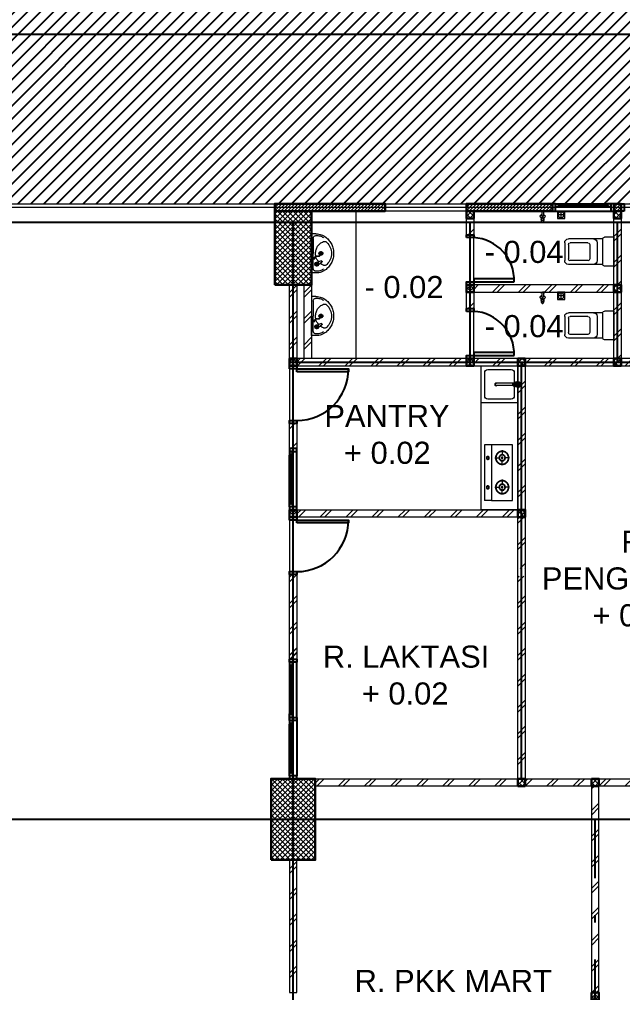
# Model space of a CAD drawing. Header units: inches. Extents: x -1 to 125, y -2 to 87.
# Drawn here: x 67.39 to 75.57, y 19.37 to 32.57 of the extents above; entities that cross this region are included whole.
import ezdxf

# ---------------------------------------------------------------- set-up
doc = ezdxf.new("R2010")
doc.units = ezdxf.units.IN
doc.header["$MEASUREMENT"] = 0
doc.linetypes.add('DASHDOT', pattern=[1, 0.5, -0.25, 0, -0.25])
doc.layers.get('defpoints').update_dxf_attribs({"color": 1})
for name, color, linetype, lineweight in [('ars', 11, 'Continuous', 0), ('ars @ 1', 11, 'Continuous', 0), ('KOL', 1, 'Continuous', 30), ('KOLOM', 4, 'Continuous', 9), ('lan', 7, 'Continuous', 15), ('NOT', 7, 'Continuous', 20), ('SANITAIR', 15, 'Continuous', 9), ('tem', 5, 'Continuous', 20)]:
    doc.layers.add(name, color=color, linetype=linetype, lineweight=lineweight)
doc.layers.add('as', color=1, linetype='Continuous', plot=False)
doc.layers.add('Kusen', color=30, linetype='Continuous')
doc.layers.add('POLYLINE TPAK', color=4, linetype='Continuous', lineweight=20, plot=False)
doc.styles.get("Standard").update_dxf_attribs({"font": 'arial.ttf'})
pattern_1 = [(45, (0, -5), (-0.03535534, 0.03535534), []), (135, (0, -5), (-0.03535534, -0.03535534), [])]
pattern_2 = [(45, (1545.31912, -391.8502), (-0.176776695, 0.176776695), []), (45, (1545.38162, -391.8502), (-0.176776695, 0.176776695), [])]

# ---------------------------------------------------------------- blocks, each defined once
blk = doc.blocks.new('K 10.10')
at = {"layer": 'ars'}
h = blk.add_hatch(dxfattribs=at)
h.set_pattern_fill('_USER', color=256, scale=0.05, angle=45, double=1, pattern_type=0)
h.set_pattern_definition([(45, (0, 0), (-0.035355339, 0.035355339), []), (135, (0, 0), (-0.035355339, -0.035355339), [])])
h.paths.add_polyline_path([(1560.538, 1380.407), (1560.638, 1380.407), (1560.638, 1380.507), (1560.538, 1380.507)])
at = {"layer": 'KOL'}
blk.add_lwpolyline([(1560.538, 1380.407), (1560.638, 1380.407), (1560.638, 1380.507), (1560.538, 1380.507)], close=True, dxfattribs=at)
blk = doc.blocks.new('P.60')
at = {"layer": 'Kusen'}
for points in [[(1472.835, 997.535), (1472.875, 997.535), (1472.875, 997.435), (1472.835, 997.435)], [(1473.475, 997.535), (1473.515, 997.535), (1473.515, 997.435), (1473.475, 997.435)], [(1472.875, 996.885), (1472.915, 996.885), (1472.915, 997.435), (1472.875, 997.435)]]:
    blk.add_lwpolyline(points, close=True, dxfattribs=at)
blk.add_arc((1472.895, 997.466), 0.581, 268.0266, 356.9943, dxfattribs=at)
blk = doc.blocks.new('SWC1')
for p, q in [((-0.122, 0.665), (0.122, 0.665)), ((-0.172, 0.15), (-0.172, 0.615)), ((-0.122, 0.35), (-0.122, 0.59)), ((-0.097, 0.615), (0.098, 0.615)), ((0.122, 0.35), (0.122, 0.59)), ((0.173, 0.15), (0.173, 0.615)), ((-0.097, 0.325), (0.098, 0.325)), ((-0.17, 0.15), (0.17, 0.15)), ((-0.122, 0.225), (0.122, 0.225)), ((-0.195, 0), (-0.195, 0.125)), ((-0.195, 0), (0.195, 0)), ((0.195, 0), (0.195, 0.125))]:
    blk.add_line(p, q)
for centre, radius, start, end in [((-0.122, 0.615), 0.05, 90, 180), ((0.122, 0.615), 0.05, 0, 90), ((-0.097, 0.59), 0.025, 90, 180), ((0.098, 0.59), 0.025, 0, 90), ((-0.122, 0.275), 0.05, 180, 270), ((-0.097, 0.35), 0.025, 180, 270), ((0.098, 0.35), 0.025, 270, 0), ((0.122, 0.275), 0.05, 270, 0), ((-0.17, 0.125), 0.025, 90, 180), ((0.17, 0.125), 0.025, 0, 90)]:
    blk.add_arc(centre, radius, start, end)
blk = doc.blocks.new('KRAN ATAS')
for p, q in [((-0.0198, 0), (0, 0)), ((-0.0198, -0.0015), (-0.0198, 0)), ((0.0198, 0), (0, 0)), ((0.0198, -0.0015), (0.0198, 0)), ((-0.0193, -0.002), (0, -0.002)), ((-0.0087, -0.006), (-0.0087, -0.0441)), ((0.0193, -0.002), (0, -0.002)), ((0.0087, -0.006), (0.0087, -0.0441))]:
    blk.add_line(p, q)
for centre, radius, start, end in [((-0.0191, -0.047), 0.00682, 147.26029, 232.4214), ((-0.0188, -0.0464), 0.00682, 67.5786, 152.73971), ((-0.0514, -0.0871), 0.0447, 7.4918, 50.9581), ((-0.0193, -0.0015), 0.0005, 180, 270), ((0, -0.0187), 0.0268, 232.9628, 307.0372), ((0.0743, -0.0604), 0.0878, 182.05517, 189.0251), ((-0.0127, -0.006), 0.004, 0, 90), ((-0.0892, -0.0965), 0.08, 0.35552, 16.20232), ((0.0743, -0.0604), 0.0878, 163.74856, 168.44459), ((-0.0388, -0.0275), 0.03, 343.74856, 0), ((-0.0004, -0.0613), 0.0068, 86.57707, 273.42293), ((-0.0003, -0.0804), 0.00682, 187.5786, 272.73971), ((0.0004, -0.0613), 0.0068, 266.57707, 93.42293), ((0.0003, -0.0804), 0.00682, 267.26029, 352.4214), ((0.0514, -0.0871), 0.0447, 129.0419, 172.5082), ((0.0127, -0.006), 0.004, 90, 180), ((0.0388, -0.0275), 0.03, 180, 196.25144), ((0.0892, -0.0965), 0.08, 163.79768, 179.64448), ((-0.0743, -0.0604), 0.0878, 11.55541, 16.25144), ((-0.0743, -0.0604), 0.0878, 350.9749, 357.94483), ((0.0188, -0.0464), 0.00682, 27.26029, 112.4214), ((0.0193, -0.0015), 0.0005, 270, 0), ((0.0191, -0.047), 0.00682, 307.5786, 32.73971), ((-0.0004, -0.0965), 0.0088, 176.85526, 272.64436), ((0.0004, -0.0965), 0.0088, 267.35564, 3.14474)]:
    blk.add_arc(centre, radius, start, end)
blk = doc.blocks.new('AVOOR')
blk.add_lwpolyline([(-21.818, -71.591), (-21.918, -71.591), (-21.918, -71.491), (-21.818, -71.491)], close=True)
for points in [[(-21.908, -71.541), (-21.828, -71.541)], [(-21.868, -71.501), (-21.868, -71.581)]]:
    blk.add_lwpolyline(points)
blk.add_circle((-21.868, -71.541), 0.04)
blk = doc.blocks.new('k1')
at = {"layer": 'ars'}
h = blk.add_hatch(dxfattribs=at)
h.set_pattern_fill('_USER', color=256, scale=0.05, angle=45, double=1, pattern_type=0)
h.set_pattern_definition(pattern_1)
h.paths.add_polyline_path([(-0.3, -0.55), (0.3, -0.55), (0.3, 0.55), (-0.3, 0.55)])
at = {"layer": 'KOL'}
blk.add_lwpolyline([(-0.3, -0.55), (0.3, -0.55), (0.3, 0.55), (-0.3, 0.55)], close=True, dxfattribs=at)
blk = doc.blocks.new('k2')
at = {"layer": 'ars'}
h = blk.add_hatch(dxfattribs=at)
h.set_pattern_fill('_USER', color=256, scale=0.05, angle=45, double=1, pattern_type=0)
h.set_pattern_definition(pattern_1)
h.paths.add_polyline_path([(-0.25, -0.5), (0.25, -0.5), (0.25, 0.5), (-0.25, 0.5)])
at = {"layer": 'KOL'}
blk.add_lwpolyline([(-0.25, -0.5), (0.25, -0.5), (0.25, 0.5), (-0.25, 0.5)], close=True, dxfattribs=at)
blk = doc.blocks.new('WASHTAFEL')
for points in [[(0.103, 0.217), (0.119, 0.228), (0.134, 0.237), (0.15, 0.246), (0.167, 0.252), (0.184, 0.258), (0.202, 0.262), (0.22, 0.264), (0.24, 0.265)], [(0.24, 0.265), (0.299, 0.265)], [(0.299, 0.265), (0.299, 0)], [(0, 0), (0, 0.016), (0.001, 0.031), (0.004, 0.047), (0.006, 0.063), (0.01, 0.077), (0.015, 0.092), (0.025, 0.12), (0.041, 0.146), (0.05, 0.16), (0.059, 0.172), (0.069, 0.184), (0.08, 0.196), (0.091, 0.206), (0.103, 0.217)], [(0.03, 0), (0.031, 0.021), (0.034, 0.041), (0.039, 0.062), (0.046, 0.081), (0.054, 0.099), (0.065, 0.117), (0.077, 0.134), (0.091, 0.15)], [(0.091, 0.15), (0.097, 0.155), (0.102, 0.159), (0.108, 0.161), (0.114, 0.162), (0.12, 0.163), (0.127, 0.163), (0.133, 0.162), (0.139, 0.16)], [(0.138, 0.213), (0.15, 0.222), (0.162, 0.228), (0.174, 0.232), (0.188, 0.237), (0.201, 0.24), (0.214, 0.242), (0.228, 0.242), (0.242, 0.241)], [(0.139, 0.16), (0.15, 0.155), (0.162, 0.149), (0.172, 0.143), (0.182, 0.134)], [(0.16, 0.117), (0.212, 0.157)], [(0.208, 0.14), (0.206, 0.142), (0.203, 0.143), (0.202, 0.146), (0.203, 0.15), (0.206, 0.151), (0.207, 0.151), (0.208, 0.151), (0.209, 0.151)], [(0.208, 0.145), (0.208, 0.142), (0.209, 0.137), (0.212, 0.133), (0.214, 0.13), (0.218, 0.127), (0.222, 0.125), (0.225, 0.123), (0.23, 0.123), (0.235, 0.123), (0.238, 0.125), (0.242, 0.127), (0.246, 0.13), (0.248, 0.133), (0.251, 0.137), (0.252, 0.142), (0.253, 0.145), (0.252, 0.15), (0.251, 0.154), (0.248, 0.159), (0.246, 0.161), (0.242, 0.165), (0.238, 0.166), (0.235, 0.167), (0.23, 0.168), (0.225, 0.167), (0.222, 0.166), (0.218, 0.165), (0.214, 0.161), (0.212, 0.159), (0.209, 0.154), (0.208, 0.15), (0.208, 0.145)], [(0.218, 0.126), (0.215, 0.123), (0.212, 0.123), (0.209, 0.125), (0.208, 0.127), (0.208, 0.131), (0.209, 0.131), (0.209, 0.132), (0.211, 0.133)], [(0.212, 0.157), (0.209, 0.16), (0.211, 0.163), (0.212, 0.166), (0.215, 0.167), (0.218, 0.166), (0.219, 0.165), (0.219, 0.165)], [(0.215, 0.145), (0.217, 0.14), (0.22, 0.136), (0.225, 0.132), (0.23, 0.131), (0.236, 0.132), (0.241, 0.136), (0.243, 0.14), (0.245, 0.145), (0.243, 0.151), (0.241, 0.156), (0.236, 0.159), (0.23, 0.16), (0.225, 0.159), (0.22, 0.156), (0.217, 0.151), (0.215, 0.145)], [(0.224, 0.145), (0.225, 0.14), (0.23, 0.139), (0.235, 0.14), (0.237, 0.145), (0.235, 0.15), (0.23, 0.153), (0.225, 0.15), (0.224, 0.145)], [(0.225, 0.167), (0.226, 0.169), (0.228, 0.172), (0.231, 0.172), (0.234, 0.171), (0.236, 0.168), (0.236, 0.167), (0.236, 0.166)], [(0.242, 0.241), (0.249, 0.24), (0.255, 0.237), (0.262, 0.234), (0.269, 0.228), (0.272, 0.222), (0.275, 0.215), (0.277, 0.208), (0.277, 0.2)], [(0.242, 0.163), (0.245, 0.165), (0.247, 0.166), (0.251, 0.165), (0.252, 0.161), (0.252, 0.159), (0.251, 0.157), (0.251, 0.156), (0.249, 0.156)], [(0.253, 0.15), (0.255, 0.149), (0.257, 0.146), (0.258, 0.143), (0.255, 0.14), (0.253, 0.138), (0.253, 0.138), (0.252, 0.138)], [(0.277, 0.2), (0.277, 0)], [(0.103, -0.217), (0.091, -0.207), (0.08, -0.196), (0.069, -0.184), (0.059, -0.173), (0.05, -0.16), (0.041, -0.148), (0.025, -0.121), (0.015, -0.092), (0.01, -0.077), (0.006, -0.062), (0.004, -0.046), (0.001, -0.031), (0, -0.016), (0, 0)], [(0.139, -0.161), (0.133, -0.162), (0.127, -0.163), (0.12, -0.163), (0.114, -0.162), (0.108, -0.161), (0.102, -0.159), (0.097, -0.155), (0.091, -0.15), (0.077, -0.134), (0.065, -0.119), (0.054, -0.099), (0.046, -0.081), (0.039, -0.062), (0.034, -0.041), (0.031, -0.022), (0.03, 0)], [(0.246, 0), (0.246, -0.013), (0.243, -0.025), (0.242, -0.039), (0.238, -0.051), (0.234, -0.063), (0.23, -0.075), (0.224, -0.086), (0.218, -0.097), (0.209, -0.107), (0.202, -0.116), (0.194, -0.126), (0.184, -0.133), (0.173, -0.142), (0.162, -0.149), (0.151, -0.155), (0.139, -0.161)], [(0.185, 0.022), (0.19, 0.019), (0.194, 0.016), (0.196, 0.012), (0.197, 0.006), (0.199, 0.002), (0.199, -0.002), (0.197, -0.008), (0.195, -0.012), (0.192, -0.017), (0.189, -0.021), (0.184, -0.023), (0.179, -0.024), (0.174, -0.025), (0.169, -0.025), (0.165, -0.024), (0.16, -0.022), (0.156, -0.019), (0.153, -0.016), (0.15, -0.011), (0.148, -0.006), (0.146, -0.001), (0.146, 0.004), (0.148, 0.008), (0.15, 0.012), (0.156, 0.021), (0.165, 0.025), (0.173, 0.025), (0.182, 0.024)], [(0.162, 0.103), (0.157, 0.11), (0.156, 0.115), (0.16, 0.117)], [(0.179, 0.013), (0.184, 0.01), (0.188, 0.005), (0.188, -0.001), (0.185, -0.006), (0.182, -0.011), (0.178, -0.013), (0.172, -0.015), (0.166, -0.012), (0.162, -0.01), (0.16, -0.004), (0.159, 0.001), (0.16, 0.007), (0.162, 0.011), (0.167, 0.013), (0.172, 0.016), (0.177, 0.015)], [(0.168, 0.1), (0.166, 0.1), (0.162, 0.103)], [(0.168, 0.1), (0.223, 0.123)], [(0.174, 0.002), (0.174, -0.001), (0.172, -0.002), (0.171, 0), (0.171, 0.002)], [(0.172, 0.008), (0.174, 0.006), (0.177, 0.008), (0.174, 0.01), (0.172, 0.008)], [(0.172, 0.004), (0.173, 0.001), (0.176, 0.004), (0.173, 0.006), (0.172, 0.004)], [(0.179, 0.013), (0.179, 0.012), (0.178, 0.01), (0.177, 0.01), (0.174, 0.01), (0.174, 0.012), (0.174, 0.013), (0.177, 0.015), (0.178, 0.015)], [(0.178, 0.017), (0.18, 0.015), (0.183, 0.017), (0.18, 0.019), (0.178, 0.017)], [(0.18, 0.021), (0.183, 0.019), (0.184, 0.021), (0.183, 0.023), (0.18, 0.021)], [(0.183, 0.025), (0.185, 0.023), (0.188, 0.025), (0.185, 0.028), (0.183, 0.025)], [(0.185, 0.03), (0.188, 0.028), (0.19, 0.03), (0.188, 0.031), (0.185, 0.03)], [(0.189, 0.033), (0.191, 0.03), (0.194, 0.033), (0.191, 0.034), (0.189, 0.033)], [(0.194, 0.036), (0.195, 0.034), (0.197, 0.036), (0.195, 0.038), (0.194, 0.036)], [(0.197, 0.038), (0.2, 0.035), (0.202, 0.038), (0.2, 0.04), (0.197, 0.038)], [(0.202, 0.038), (0.205, 0.035), (0.206, 0.038), (0.205, 0.04), (0.202, 0.038)], [(0.203, 0.115), (0.215, 0.098), (0.226, 0.081), (0.235, 0.063), (0.241, 0.042)], [(0.207, 0.036), (0.209, 0.034), (0.212, 0.036), (0.209, 0.039), (0.207, 0.036)], [(0.212, 0.036), (0.214, 0.034), (0.217, 0.036), (0.214, 0.039), (0.212, 0.036)], [(0.217, 0.036), (0.219, 0.034), (0.222, 0.036), (0.219, 0.039), (0.217, 0.036)], [(0.222, 0.038), (0.224, 0.035), (0.226, 0.038), (0.224, 0.04), (0.222, 0.038)], [(0.236, 0.123), (0.235, 0.12), (0.232, 0.119), (0.23, 0.117), (0.228, 0.119), (0.225, 0.121), (0.225, 0.122), (0.225, 0.123)], [(0.226, 0.038), (0.229, 0.035), (0.231, 0.038), (0.229, 0.04), (0.226, 0.038)], [(0.231, 0.039), (0.234, 0.036), (0.236, 0.039), (0.234, 0.041), (0.231, 0.039)], [(0.237, 0.039), (0.238, 0.038), (0.241, 0.039), (0.238, 0.041), (0.237, 0.039)], [(0.249, 0.132), (0.249, 0.13), (0.249, 0.127), (0.248, 0.125), (0.245, 0.123), (0.242, 0.125), (0.241, 0.125), (0.241, 0.125)], [(0.241, 0.041), (0.243, 0.039), (0.246, 0.041), (0.243, 0.044), (0.241, 0.041)], [(0.242, 0.039), (0.245, 0.019), (0.246, 0)], [(0.246, 0.044), (0.248, 0.041), (0.249, 0.044), (0.248, 0.046), (0.246, 0.044)], [(0.249, 0.047), (0.251, 0.045), (0.253, 0.047), (0.251, 0.05), (0.249, 0.047)], [(0.253, 0.064), (0.253, 0.061), (0.255, 0.058), (0.258, 0.056), (0.262, 0.056), (0.265, 0.056), (0.268, 0.058), (0.27, 0.061), (0.271, 0.064), (0.27, 0.068), (0.268, 0.071), (0.265, 0.073), (0.262, 0.074), (0.258, 0.073), (0.255, 0.071), (0.253, 0.068), (0.253, 0.064)], [(0.264, 0.056), (0.262, 0.052), (0.259, 0.051), (0.255, 0.052), (0.253, 0.053), (0.253, 0.057), (0.253, 0.058), (0.253, 0.059)], [(0.253, 0.051), (0.254, 0.048), (0.257, 0.051), (0.254, 0.053), (0.253, 0.051)], [(0.255, 0.064), (0.258, 0.061), (0.262, 0.059), (0.265, 0.061), (0.268, 0.064), (0.265, 0.069), (0.262, 0.07), (0.258, 0.069), (0.255, 0.064)], [(0.277, -0.201), (0.277, 0)], [(0.299, -0.264), (0.299, 0)], [(0.24, -0.264), (0.22, -0.264), (0.202, -0.262), (0.184, -0.258), (0.167, -0.252), (0.15, -0.246), (0.134, -0.237), (0.119, -0.228), (0.103, -0.217)], [(0.242, -0.242), (0.228, -0.242), (0.214, -0.242), (0.201, -0.24), (0.188, -0.237), (0.174, -0.234), (0.162, -0.228), (0.15, -0.22), (0.138, -0.214)], [(0.24, -0.264), (0.299, -0.264)], [(0.277, -0.201), (0.277, -0.208), (0.275, -0.215), (0.272, -0.222), (0.269, -0.228), (0.262, -0.234), (0.255, -0.237), (0.249, -0.24), (0.242, -0.242)]]:
    blk.add_lwpolyline(points)
blk = doc.blocks.new('T. J2')
at = {"layer": 'Kusen'}
for p, q in [((-0.419, 0), (0.331, 0)), ((-0.369, 0.1), (0.281, 0.1)), ((0.281, 0.06), (-0.369, 0.06))]:
    blk.add_line(p, q, dxfattribs=at)
for points in [[(-0.459, 0), (-0.419, 0), (-0.419, 0.1), (-0.459, 0.1)], [(0.331, 0), (0.371, 0), (0.371, 0.1), (0.331, 0.1)]]:
    blk.add_lwpolyline(points, close=True, dxfattribs=at)
for points in [[(-0.369, 0.077), (-0.369, 0.06), (-0.419, 0.06), (-0.419, 0.1), (-0.369, 0.1), (-0.369, 0.082), (-0.379, 0.082), (-0.379, 0.077), (-0.369, 0.077)], [(0.281, 0.077), (0.281, 0.06), (0.331, 0.06), (0.331, 0.1), (0.281, 0.1), (0.281, 0.082), (0.291, 0.082), (0.291, 0.077), (0.281, 0.077)]]:
    blk.add_lwpolyline(points, dxfattribs=at)
at = {"layer": 'Kusen', "color": 141}
blk.add_lwpolyline([(-0.379, 0.077), (0.291, 0.077), (0.291, 0.082), (-0.379, 0.082)], close=True, dxfattribs=at)
blk = doc.blocks.new('T. J1')
at = {"layer": 'Kusen'}
for p, q in [((-0.019, 0), (-0.769, 0)), ((-0.719, 0.1), (-0.069, 0.1)), ((-0.069, 0.06), (-0.719, 0.06)), ((0.021, 0), (0.771, 0)), ((0.721, 0.1), (0.071, 0.1)), ((0.071, 0.06), (0.721, 0.06))]:
    blk.add_line(p, q, dxfattribs=at)
for points in [[(-0.809, 0), (-0.769, 0), (-0.769, 0.1), (-0.809, 0.1)], [(-0.019, 0), (0.021, 0), (0.021, 0.1), (-0.019, 0.1)], [(0.811, 0), (0.771, 0), (0.771, 0.1), (0.811, 0.1)]]:
    blk.add_lwpolyline(points, close=True, dxfattribs=at)
for points in [[(-0.719, 0.077), (-0.719, 0.06), (-0.769, 0.06), (-0.769, 0.1), (-0.719, 0.1), (-0.719, 0.082), (-0.729, 0.082), (-0.729, 0.077), (-0.719, 0.077)], [(-0.069, 0.077), (-0.069, 0.06), (-0.019, 0.06), (-0.019, 0.1), (-0.069, 0.1), (-0.069, 0.082), (-0.059, 0.082), (-0.059, 0.077), (-0.069, 0.077)], [(0.071, 0.077), (0.071, 0.06), (0.021, 0.06), (0.021, 0.1), (0.071, 0.1), (0.071, 0.082), (0.061, 0.082), (0.061, 0.077), (0.071, 0.077)], [(0.721, 0.077), (0.721, 0.06), (0.771, 0.06), (0.771, 0.1), (0.721, 0.1), (0.721, 0.082), (0.731, 0.082), (0.731, 0.077), (0.721, 0.077)]]:
    blk.add_lwpolyline(points, dxfattribs=at)
at = {"layer": 'Kusen', "color": 141}
for points in [[(-0.729, 0.077), (-0.059, 0.077), (-0.059, 0.082), (-0.729, 0.082)], [(0.731, 0.077), (0.061, 0.077), (0.061, 0.082), (0.731, 0.082)]]:
    blk.add_lwpolyline(points, close=True, dxfattribs=at)
blk = doc.blocks.new('KRAN DPR ATAS')
for p, q in [((-0.029, 0), (0.029, 0)), ((-0.029, 0), (-0.029, -0.002)), ((0.029, 0), (0.029, -0.002)), ((-0.028, -0.004), (0.028, -0.004)), ((-0.014, -0.119), (-0.014, -0.346)), ((-0.013, -0.009), (-0.013, -0.025)), ((-0.013, -0.088), (-0.013, -0.11)), ((0.013, -0.009), (0.013, -0.025)), ((0.013, -0.088), (0.013, -0.11)), ((0.014, -0.119), (0.014, -0.346))]:
    blk.add_line(p, q)
for radius in [0.0338, 0.0279, 0.0166, 0.0138, 0.0123]:
    blk.add_circle((0, -0.056), radius)
for centre, radius, start, end in [((-0.034, -0.056), 0.00706, 84.002, 275.998), ((-0.031, -0.056), 0.00706, 103.1189, 256.8811), ((-0.024, -0.033), 0.00706, 39.002, 230.998), ((-0.024, -0.08), 0.00706, 129.002, 320.998), ((-0.028, -0.002), 0.00141, 180, 270), ((-0.022, -0.034), 0.00706, 58.1189, 211.8811), ((-0.022, -0.079), 0.00706, 148.1189, 301.8811), ((0, -0.106), 0.0191, 134.711, 45.289), ((-0.018, -0.009), 0.00564, 0, 90), ((0, -0.106), 0.0134, 198.6717, 270), ((-0.001, -0.021), 0.00884, 254.902, 254.902), ((0, -0.023), 0.00706, 354.002, 185.998), ((0, -0.025), 0.00706, 13.1189, 166.8811), ((0, -0.088), 0.00706, 193.1189, 346.8811), ((0, -0.09), 0.00706, 174.002, 5.998), ((0, -0.106), 0.0134, 270, 341.3283), ((0.018, -0.009), 0.00564, 90, 180), ((0.024, -0.033), 0.00706, 309.002, 140.998), ((0.024, -0.08), 0.00706, 219.002, 50.998), ((0.022, -0.034), 0.00706, 328.1189, 121.8811), ((0.022, -0.079), 0.00706, 238.1189, 31.8811), ((0.028, -0.002), 0.00141, 270, 0), ((0.034, -0.056), 0.00706, 264.002, 95.998), ((0.031, -0.056), 0.00706, 283.1189, 76.8811), ((0, -0.346), 0.0178, 141.8277, 38.1723), ((0, -0.348), 0.0178, 175.6641, 4.3359), ((0, -0.346), 0.014, 180, 0)]:
    blk.add_arc(centre, radius, start, end)
blk = doc.blocks.new('KOMPOR')
for points in [[(0, 0.377), (0, -0.377)], [(0.094, 0.377), (0, 0.377)], [(0.377, 0.377), (0.094, 0.377)], [(0.094, 0.377), (0.094, -0.377)], [(0.238, 0.291), (0.234, 0.291), (0.23, 0.291), (0.225, 0.289), (0.22, 0.289), (0.217, 0.288), (0.212, 0.287), (0.208, 0.286), (0.203, 0.283), (0.2, 0.282), (0.196, 0.28), (0.192, 0.277), (0.189, 0.276), (0.185, 0.272), (0.182, 0.27), (0.178, 0.268), (0.176, 0.264), (0.172, 0.262), (0.169, 0.258), (0.167, 0.254), (0.163, 0.251), (0.162, 0.247), (0.16, 0.243), (0.157, 0.24), (0.156, 0.236), (0.154, 0.231), (0.153, 0.228), (0.151, 0.223), (0.15, 0.219), (0.15, 0.214), (0.149, 0.209), (0.149, 0.206), (0.149, 0.201), (0.149, 0.196), (0.149, 0.191), (0.15, 0.186), (0.15, 0.183), (0.151, 0.178), (0.153, 0.174), (0.154, 0.169), (0.156, 0.166), (0.157, 0.161), (0.16, 0.157), (0.162, 0.154), (0.163, 0.15), (0.167, 0.146), (0.169, 0.143), (0.172, 0.14), (0.176, 0.137), (0.178, 0.134), (0.182, 0.131), (0.185, 0.128), (0.189, 0.126), (0.192, 0.123), (0.196, 0.121), (0.2, 0.12), (0.203, 0.117), (0.208, 0.116), (0.212, 0.115), (0.217, 0.114), (0.22, 0.113), (0.225, 0.111), (0.23, 0.111), (0.234, 0.11), (0.238, 0.11), (0.243, 0.11), (0.248, 0.111), (0.253, 0.111), (0.257, 0.113), (0.262, 0.114), (0.265, 0.115), (0.27, 0.116), (0.274, 0.117), (0.278, 0.12), (0.282, 0.121), (0.286, 0.123), (0.289, 0.126), (0.293, 0.128), (0.297, 0.131), (0.299, 0.134), (0.303, 0.137), (0.305, 0.14), (0.309, 0.143), (0.311, 0.146), (0.314, 0.15), (0.316, 0.154), (0.318, 0.157), (0.32, 0.161), (0.322, 0.166), (0.323, 0.169), (0.324, 0.174), (0.326, 0.178), (0.327, 0.183), (0.328, 0.186), (0.328, 0.191), (0.329, 0.196), (0.329, 0.201), (0.329, 0.206), (0.328, 0.209), (0.328, 0.214), (0.327, 0.219), (0.326, 0.223), (0.324, 0.228), (0.323, 0.231), (0.322, 0.236), (0.32, 0.24), (0.318, 0.243), (0.316, 0.247), (0.314, 0.251), (0.311, 0.254), (0.309, 0.258), (0.305, 0.262), (0.303, 0.264), (0.299, 0.268), (0.297, 0.27), (0.293, 0.272), (0.289, 0.276), (0.286, 0.277), (0.282, 0.28), (0.278, 0.282), (0.274, 0.283), (0.27, 0.286), (0.265, 0.287), (0.262, 0.288), (0.257, 0.289), (0.253, 0.289), (0.248, 0.291), (0.243, 0.291), (0.238, 0.291)], [(0.238, 0.286), (0.235, 0.286), (0.23, 0.286), (0.226, 0.285), (0.222, 0.283), (0.218, 0.283), (0.213, 0.282), (0.209, 0.281), (0.206, 0.278), (0.202, 0.277), (0.199, 0.275), (0.195, 0.274), (0.191, 0.271), (0.188, 0.269), (0.185, 0.266), (0.182, 0.264), (0.179, 0.26), (0.176, 0.258), (0.173, 0.254), (0.171, 0.252), (0.168, 0.248), (0.166, 0.245), (0.165, 0.241), (0.162, 0.237), (0.161, 0.234), (0.159, 0.23), (0.157, 0.226), (0.156, 0.222), (0.156, 0.218), (0.155, 0.213), (0.154, 0.209), (0.154, 0.205), (0.154, 0.201), (0.154, 0.196), (0.154, 0.192), (0.155, 0.188), (0.156, 0.184), (0.156, 0.179), (0.157, 0.176), (0.159, 0.172), (0.161, 0.167), (0.162, 0.163), (0.165, 0.16), (0.166, 0.156), (0.168, 0.153), (0.171, 0.15), (0.173, 0.146), (0.176, 0.144), (0.179, 0.14), (0.182, 0.138), (0.185, 0.136), (0.188, 0.132), (0.191, 0.131), (0.195, 0.128), (0.199, 0.126), (0.202, 0.123), (0.206, 0.122), (0.209, 0.121), (0.213, 0.12), (0.218, 0.119), (0.222, 0.117), (0.226, 0.116), (0.23, 0.116), (0.235, 0.116), (0.238, 0.116), (0.243, 0.116), (0.247, 0.116), (0.252, 0.116), (0.255, 0.117), (0.26, 0.119), (0.264, 0.12), (0.268, 0.121), (0.272, 0.122), (0.276, 0.123), (0.28, 0.126), (0.283, 0.128), (0.287, 0.131), (0.289, 0.132), (0.293, 0.136), (0.295, 0.138), (0.299, 0.14), (0.301, 0.144), (0.304, 0.146), (0.308, 0.15), (0.309, 0.153), (0.311, 0.156), (0.314, 0.16), (0.316, 0.163), (0.317, 0.167), (0.318, 0.172), (0.32, 0.176), (0.321, 0.179), (0.322, 0.184), (0.323, 0.188), (0.323, 0.192), (0.323, 0.196), (0.323, 0.201), (0.323, 0.205), (0.323, 0.209), (0.323, 0.213), (0.322, 0.218), (0.321, 0.222), (0.32, 0.226), (0.318, 0.23), (0.317, 0.234), (0.316, 0.237), (0.314, 0.241), (0.311, 0.245), (0.309, 0.248), (0.308, 0.252), (0.304, 0.254), (0.301, 0.258), (0.299, 0.26), (0.295, 0.264), (0.293, 0.266), (0.289, 0.269), (0.287, 0.271), (0.283, 0.274), (0.28, 0.275), (0.276, 0.277), (0.272, 0.278), (0.268, 0.281), (0.264, 0.282), (0.26, 0.283), (0.255, 0.283), (0.252, 0.285), (0.247, 0.286), (0.243, 0.286), (0.238, 0.286)], [(0.237, 0.306), (0.237, 0.231)], [(0.377, -0.377), (0.377, 0.377)], [(0.044, 0.223), (0.047, 0.223), (0.05, 0.222), (0.053, 0.219), (0.054, 0.215), (0.056, 0.212), (0.058, 0.209), (0.059, 0.205), (0.059, 0.2), (0.059, 0.195), (0.059, 0.19), (0.057, 0.186), (0.056, 0.183), (0.053, 0.179), (0.051, 0.178), (0.048, 0.176), (0.046, 0.174), (0.042, 0.174), (0.04, 0.176), (0.038, 0.178), (0.034, 0.179), (0.033, 0.183), (0.031, 0.186), (0.029, 0.19), (0.028, 0.195), (0.028, 0.2), (0.029, 0.205), (0.03, 0.209), (0.031, 0.212), (0.034, 0.215), (0.035, 0.219), (0.038, 0.222), (0.041, 0.223), (0.044, 0.223)], [(0.038, 0.222), (0.04, 0.222), (0.04, 0.22), (0.042, 0.218), (0.044, 0.215), (0.045, 0.212), (0.045, 0.208), (0.046, 0.203), (0.046, 0.2), (0.046, 0.196), (0.046, 0.191), (0.045, 0.188), (0.044, 0.184), (0.044, 0.182), (0.041, 0.178), (0.04, 0.177), (0.039, 0.176), (0.038, 0.176), (0.035, 0.177), (0.034, 0.178), (0.033, 0.182), (0.031, 0.184), (0.031, 0.188), (0.03, 0.191), (0.03, 0.196), (0.03, 0.2), (0.03, 0.203), (0.031, 0.208), (0.031, 0.212), (0.033, 0.215), (0.034, 0.218), (0.035, 0.22), (0.036, 0.222), (0.038, 0.222)], [(0.14, 0.201), (0.207, 0.201)], [(0.238, 0.243), (0.235, 0.243), (0.23, 0.243), (0.226, 0.242), (0.222, 0.241), (0.218, 0.238), (0.214, 0.236), (0.212, 0.234), (0.208, 0.231), (0.206, 0.228), (0.203, 0.225), (0.201, 0.222), (0.199, 0.218), (0.197, 0.213), (0.196, 0.209), (0.196, 0.205), (0.196, 0.201), (0.196, 0.196), (0.196, 0.192), (0.197, 0.188), (0.199, 0.184), (0.201, 0.18), (0.203, 0.177), (0.206, 0.173), (0.208, 0.171), (0.212, 0.167), (0.214, 0.165), (0.218, 0.162), (0.222, 0.161), (0.226, 0.16), (0.23, 0.159), (0.235, 0.157), (0.238, 0.157), (0.243, 0.157), (0.247, 0.159), (0.252, 0.16), (0.255, 0.161), (0.259, 0.162), (0.263, 0.165), (0.266, 0.167), (0.269, 0.171), (0.272, 0.173), (0.275, 0.177), (0.277, 0.18), (0.278, 0.184), (0.28, 0.188), (0.281, 0.192), (0.282, 0.196), (0.282, 0.201), (0.282, 0.205), (0.281, 0.209), (0.28, 0.213), (0.278, 0.218), (0.277, 0.222), (0.275, 0.225), (0.272, 0.228), (0.269, 0.231), (0.266, 0.234), (0.263, 0.236), (0.259, 0.238), (0.255, 0.241), (0.252, 0.242), (0.247, 0.243), (0.243, 0.243), (0.238, 0.243)], [(0.238, 0.238), (0.235, 0.238), (0.231, 0.237), (0.228, 0.237), (0.224, 0.236), (0.22, 0.234), (0.218, 0.232), (0.214, 0.23), (0.212, 0.228), (0.209, 0.225), (0.207, 0.222), (0.206, 0.219), (0.203, 0.215), (0.202, 0.212), (0.202, 0.208), (0.201, 0.205), (0.201, 0.201), (0.201, 0.197), (0.202, 0.192), (0.202, 0.189), (0.203, 0.186), (0.206, 0.183), (0.207, 0.179), (0.209, 0.177), (0.212, 0.174), (0.214, 0.172), (0.218, 0.169), (0.22, 0.167), (0.224, 0.166), (0.228, 0.165), (0.231, 0.163), (0.235, 0.163), (0.238, 0.162), (0.242, 0.163), (0.247, 0.163), (0.251, 0.165), (0.253, 0.166), (0.257, 0.167), (0.26, 0.169), (0.263, 0.172), (0.265, 0.174), (0.268, 0.177), (0.27, 0.179), (0.272, 0.183), (0.274, 0.186), (0.275, 0.189), (0.276, 0.192), (0.276, 0.197), (0.277, 0.201), (0.276, 0.205), (0.276, 0.208), (0.275, 0.212), (0.274, 0.215), (0.272, 0.219), (0.27, 0.222), (0.268, 0.225), (0.265, 0.228), (0.263, 0.23), (0.26, 0.232), (0.257, 0.234), (0.253, 0.236), (0.251, 0.237), (0.247, 0.237), (0.242, 0.238), (0.238, 0.238)], [(0.238, 0.211), (0.235, 0.209), (0.231, 0.208), (0.23, 0.205), (0.229, 0.201), (0.23, 0.196), (0.231, 0.194), (0.235, 0.191), (0.238, 0.19), (0.243, 0.191), (0.246, 0.194), (0.248, 0.196), (0.249, 0.201), (0.248, 0.205), (0.246, 0.208), (0.243, 0.209), (0.238, 0.211)], [(0.237, 0.099), (0.237, 0.172)], [(0.337, 0.2), (0.268, 0.2)], [(0.238, -0.108), (0.234, -0.108), (0.23, -0.108), (0.225, -0.109), (0.22, -0.109), (0.217, -0.11), (0.212, -0.111), (0.208, -0.113), (0.203, -0.115), (0.2, -0.116), (0.196, -0.119), (0.192, -0.121), (0.189, -0.123), (0.185, -0.126), (0.182, -0.128), (0.178, -0.131), (0.176, -0.134), (0.172, -0.137), (0.169, -0.14), (0.167, -0.144), (0.163, -0.148), (0.162, -0.151), (0.16, -0.155), (0.157, -0.159), (0.156, -0.162), (0.154, -0.167), (0.153, -0.171), (0.151, -0.176), (0.15, -0.179), (0.15, -0.184), (0.149, -0.189), (0.149, -0.192), (0.149, -0.197), (0.149, -0.202), (0.149, -0.207), (0.15, -0.212), (0.15, -0.215), (0.151, -0.22), (0.153, -0.224), (0.154, -0.229), (0.156, -0.232), (0.157, -0.237), (0.16, -0.241), (0.162, -0.245), (0.163, -0.248), (0.167, -0.252), (0.169, -0.255), (0.172, -0.258), (0.176, -0.262), (0.178, -0.264), (0.182, -0.268), (0.185, -0.27), (0.189, -0.272), (0.192, -0.275), (0.196, -0.277), (0.2, -0.278), (0.203, -0.281), (0.208, -0.282), (0.212, -0.283), (0.217, -0.285), (0.22, -0.286), (0.225, -0.287), (0.23, -0.287), (0.234, -0.288), (0.238, -0.288), (0.243, -0.288), (0.248, -0.287), (0.253, -0.287), (0.257, -0.286), (0.262, -0.285), (0.265, -0.283), (0.27, -0.282), (0.274, -0.281), (0.278, -0.278), (0.282, -0.277), (0.286, -0.275), (0.289, -0.272), (0.293, -0.27), (0.297, -0.268), (0.299, -0.264), (0.303, -0.262), (0.305, -0.258), (0.309, -0.255), (0.311, -0.252), (0.314, -0.248), (0.316, -0.245), (0.318, -0.241), (0.32, -0.237), (0.322, -0.232), (0.323, -0.229), (0.324, -0.224), (0.326, -0.22), (0.327, -0.215), (0.328, -0.212), (0.328, -0.207), (0.329, -0.202), (0.329, -0.197), (0.329, -0.192), (0.328, -0.189), (0.328, -0.184), (0.327, -0.179), (0.326, -0.176), (0.324, -0.171), (0.323, -0.167), (0.322, -0.162), (0.32, -0.159), (0.318, -0.155), (0.316, -0.151), (0.314, -0.148), (0.311, -0.144), (0.309, -0.14), (0.305, -0.137), (0.303, -0.134), (0.299, -0.131), (0.297, -0.128), (0.293, -0.126), (0.289, -0.123), (0.286, -0.121), (0.282, -0.119), (0.278, -0.116), (0.274, -0.115), (0.27, -0.113), (0.265, -0.111), (0.262, -0.11), (0.257, -0.109), (0.253, -0.109), (0.248, -0.108), (0.243, -0.108), (0.238, -0.108)], [(0.238, -0.113), (0.235, -0.113), (0.23, -0.113), (0.226, -0.114), (0.222, -0.115), (0.218, -0.115), (0.213, -0.116), (0.209, -0.117), (0.206, -0.12), (0.202, -0.121), (0.199, -0.123), (0.195, -0.125), (0.191, -0.127), (0.188, -0.13), (0.185, -0.132), (0.182, -0.134), (0.179, -0.138), (0.176, -0.14), (0.173, -0.144), (0.171, -0.146), (0.168, -0.15), (0.166, -0.154), (0.165, -0.157), (0.162, -0.161), (0.161, -0.165), (0.159, -0.168), (0.157, -0.172), (0.156, -0.177), (0.156, -0.18), (0.155, -0.185), (0.154, -0.189), (0.154, -0.194), (0.154, -0.197), (0.154, -0.202), (0.154, -0.206), (0.155, -0.211), (0.156, -0.214), (0.156, -0.219), (0.157, -0.223), (0.159, -0.226), (0.161, -0.231), (0.162, -0.235), (0.165, -0.238), (0.166, -0.242), (0.168, -0.246), (0.171, -0.248), (0.173, -0.252), (0.176, -0.255), (0.179, -0.258), (0.182, -0.26), (0.185, -0.263), (0.188, -0.266), (0.191, -0.269), (0.195, -0.27), (0.199, -0.272), (0.202, -0.275), (0.206, -0.276), (0.209, -0.277), (0.213, -0.278), (0.218, -0.28), (0.222, -0.281), (0.226, -0.282), (0.23, -0.282), (0.235, -0.282), (0.238, -0.283), (0.243, -0.282), (0.247, -0.282), (0.252, -0.282), (0.255, -0.281), (0.26, -0.28), (0.264, -0.278), (0.268, -0.277), (0.272, -0.276), (0.276, -0.275), (0.28, -0.272), (0.283, -0.27), (0.287, -0.269), (0.289, -0.266), (0.293, -0.263), (0.295, -0.26), (0.299, -0.258), (0.301, -0.255), (0.304, -0.252), (0.308, -0.248), (0.309, -0.246), (0.311, -0.242), (0.314, -0.238), (0.316, -0.235), (0.317, -0.231), (0.318, -0.226), (0.32, -0.223), (0.321, -0.219), (0.322, -0.214), (0.323, -0.211), (0.323, -0.206), (0.323, -0.202), (0.323, -0.197), (0.323, -0.194), (0.323, -0.189), (0.323, -0.185), (0.322, -0.18), (0.321, -0.177), (0.32, -0.172), (0.318, -0.168), (0.317, -0.165), (0.316, -0.161), (0.314, -0.157), (0.311, -0.154), (0.309, -0.15), (0.308, -0.146), (0.304, -0.144), (0.301, -0.14), (0.299, -0.138), (0.295, -0.134), (0.293, -0.132), (0.289, -0.13), (0.287, -0.127), (0.283, -0.125), (0.28, -0.123), (0.276, -0.121), (0.272, -0.12), (0.268, -0.117), (0.264, -0.116), (0.26, -0.115), (0.255, -0.115), (0.252, -0.114), (0.247, -0.113), (0.243, -0.113), (0.238, -0.113)], [(0.237, -0.093), (0.237, -0.167)], [(0.044, -0.177), (0.047, -0.177), (0.05, -0.178), (0.053, -0.18), (0.054, -0.183), (0.056, -0.186), (0.058, -0.19), (0.059, -0.195), (0.059, -0.199), (0.059, -0.203), (0.059, -0.208), (0.057, -0.212), (0.056, -0.217), (0.053, -0.219), (0.051, -0.222), (0.048, -0.224), (0.046, -0.224), (0.042, -0.224), (0.04, -0.224), (0.038, -0.222), (0.034, -0.219), (0.033, -0.217), (0.031, -0.212), (0.029, -0.208), (0.028, -0.203), (0.028, -0.199), (0.029, -0.195), (0.03, -0.19), (0.031, -0.186), (0.034, -0.183), (0.035, -0.18), (0.038, -0.178), (0.041, -0.177), (0.044, -0.177)], [(0.038, -0.177), (0.04, -0.178), (0.04, -0.179), (0.042, -0.18), (0.044, -0.183), (0.045, -0.186), (0.045, -0.19), (0.046, -0.195), (0.046, -0.199), (0.046, -0.203), (0.046, -0.208), (0.045, -0.211), (0.044, -0.215), (0.044, -0.218), (0.041, -0.22), (0.04, -0.223), (0.039, -0.223), (0.038, -0.223), (0.035, -0.223), (0.034, -0.22), (0.033, -0.218), (0.031, -0.215), (0.031, -0.211), (0.03, -0.208), (0.03, -0.203), (0.03, -0.199), (0.03, -0.195), (0.031, -0.19), (0.031, -0.186), (0.033, -0.183), (0.034, -0.18), (0.035, -0.179), (0.036, -0.178), (0.038, -0.177)], [(0.14, -0.197), (0.207, -0.197)], [(0.238, -0.155), (0.235, -0.155), (0.23, -0.155), (0.226, -0.156), (0.222, -0.157), (0.218, -0.16), (0.214, -0.162), (0.212, -0.165), (0.208, -0.167), (0.206, -0.171), (0.203, -0.173), (0.201, -0.177), (0.199, -0.18), (0.197, -0.185), (0.196, -0.189), (0.196, -0.194), (0.196, -0.197), (0.196, -0.202), (0.196, -0.207), (0.197, -0.211), (0.199, -0.214), (0.201, -0.218), (0.203, -0.222), (0.206, -0.225), (0.208, -0.229), (0.212, -0.231), (0.214, -0.234), (0.218, -0.236), (0.222, -0.237), (0.226, -0.238), (0.23, -0.24), (0.235, -0.241), (0.238, -0.241), (0.243, -0.241), (0.247, -0.24), (0.252, -0.238), (0.255, -0.237), (0.259, -0.236), (0.263, -0.234), (0.266, -0.231), (0.269, -0.229), (0.272, -0.225), (0.275, -0.222), (0.277, -0.218), (0.278, -0.214), (0.28, -0.211), (0.281, -0.207), (0.282, -0.202), (0.282, -0.197), (0.282, -0.194), (0.281, -0.189), (0.28, -0.185), (0.278, -0.18), (0.277, -0.177), (0.275, -0.173), (0.272, -0.171), (0.269, -0.167), (0.266, -0.165), (0.263, -0.162), (0.259, -0.16), (0.255, -0.157), (0.252, -0.156), (0.247, -0.155), (0.243, -0.155), (0.238, -0.155)], [(0.238, -0.16), (0.235, -0.16), (0.231, -0.161), (0.228, -0.161), (0.224, -0.162), (0.22, -0.165), (0.218, -0.166), (0.214, -0.168), (0.212, -0.171), (0.209, -0.173), (0.207, -0.177), (0.206, -0.179), (0.203, -0.183), (0.202, -0.186), (0.202, -0.19), (0.201, -0.194), (0.201, -0.197), (0.201, -0.202), (0.202, -0.206), (0.202, -0.209), (0.203, -0.213), (0.206, -0.215), (0.207, -0.219), (0.209, -0.222), (0.212, -0.224), (0.214, -0.226), (0.218, -0.229), (0.22, -0.231), (0.224, -0.232), (0.228, -0.234), (0.231, -0.235), (0.235, -0.235), (0.238, -0.236), (0.242, -0.235), (0.247, -0.235), (0.251, -0.234), (0.253, -0.232), (0.257, -0.231), (0.26, -0.229), (0.263, -0.226), (0.265, -0.224), (0.268, -0.222), (0.27, -0.219), (0.272, -0.215), (0.274, -0.213), (0.275, -0.209), (0.276, -0.206), (0.276, -0.202), (0.277, -0.197), (0.276, -0.194), (0.276, -0.19), (0.275, -0.186), (0.274, -0.183), (0.272, -0.179), (0.27, -0.177), (0.268, -0.173), (0.265, -0.171), (0.263, -0.168), (0.26, -0.166), (0.257, -0.165), (0.253, -0.162), (0.251, -0.161), (0.247, -0.161), (0.242, -0.16), (0.238, -0.16)], [(0.238, -0.188), (0.235, -0.189), (0.231, -0.19), (0.23, -0.194), (0.229, -0.197), (0.23, -0.202), (0.231, -0.205), (0.235, -0.207), (0.238, -0.208), (0.243, -0.207), (0.246, -0.205), (0.248, -0.202), (0.249, -0.197), (0.248, -0.194), (0.246, -0.19), (0.243, -0.189), (0.238, -0.188)], [(0.237, -0.299), (0.237, -0.226)], [(0.337, -0.199), (0.268, -0.199)], [(0.094, -0.377), (0, -0.377)], [(0.094, -0.377), (0.377, -0.377)]]:
    blk.add_lwpolyline(points)
blk = doc.blocks.new('A-DAS')
at = {"layer": 'ars'}
h = blk.add_hatch(dxfattribs=at)
h.set_pattern_fill('ANSI31', color=256, scale=0.01, style=0)
h.set_pattern_definition([(45, (2.45, 15.9), (-0.02245064, 0.02245064), [])])
h.paths.add_polyline_path([(17.75, 15.9), (19.25, 15.9), (19.25, 16), (17.75, 16)])
h = blk.add_hatch(dxfattribs=at)
h.set_pattern_fill('ANSI31', color=256, scale=0.01, style=0)
h.set_pattern_definition([(45, (5.05, 15.9), (-0.02245064, 0.02245064), [])])
h.paths.add_polyline_path([(20.35, 15.9), (21.52, 15.9), (21.52, 16), (20.35, 16)])
h = blk.add_hatch(dxfattribs=at)
h.set_pattern_fill('ANSI31', color=256, scale=0.01, style=0)
h.set_pattern_definition([(45, (7.77, 15.9), (-0.02245064, 0.02245064), [])])
h.paths.add_polyline_path([(22.35, 15.9), (22.45, 15.9), (22.45, 16), (22.35, 16)])
h = blk.add_hatch(dxfattribs=at)
h.set_pattern_fill('TEMBOK', color=256, scale=0.25)
h.set_pattern_definition([(45, (-54, 9.65), (-0.1767767, 0.1767767), []), (45, (-53.9375, 9.65), (-0.1767767, 0.1767767), [])])
h.paths.add_polyline_path([(20.35, 15.8), (20.45, 15.8), (20.45, 15.58), (20.35, 15.58)])
h = blk.add_hatch(dxfattribs=at)
h.set_pattern_fill('TEMBOK', color=256, scale=0.25)
h.set_pattern_definition([(45, (-52, 9.65), (-0.1767767, 0.1767767), []), (45, (-51.9375, 9.65), (-0.1767767, 0.1767767), [])])
h.paths.add_polyline_path([(22.35, 15.8), (22.45, 15.8), (22.45, 14.9), (22.35, 14.9)])
h = blk.add_hatch(dxfattribs=at)
h.set_pattern_fill('TEMBOK', color=256, scale=0.25)
h.set_pattern_definition([(45, (-56.4, 9.95), (-0.1767767, 0.1767767), []), (45, (-56.3375, 9.95), (-0.1767767, 0.1767767), [])])
h.paths.add_polyline_path([(17.95, 14.9), (18.05, 14.9), (18.05, 13.9), (17.95, 13.9)])
h = blk.add_hatch(dxfattribs=at)
h.set_pattern_fill('TEMBOK', color=256, scale=0.25)
h.set_pattern_definition([(45, (-56.2, 9.95), (-0.1767767, 0.1767767), []), (45, (-56.1375, 9.95), (-0.1767767, 0.1767767), [])])
h.paths.add_polyline_path([(18.15, 14.9), (18.25, 14.9), (18.25, 13.9), (18.15, 13.9)])
h = blk.add_hatch(dxfattribs=at)
h.set_pattern_fill('TEMBOK', color=256, scale=0.25)
h.set_pattern_definition([(45, (-54, 8.65), (-0.1767767, 0.1767767), []), (45, (-53.9375, 8.65), (-0.1767767, 0.1767767), [])])
h.paths.add_polyline_path([(20.35, 14.8), (20.45, 14.8), (20.45, 14.58), (20.35, 14.58)])
h = blk.add_hatch(dxfattribs=at)
h.set_pattern_fill('TEMBOK', color=256, scale=0.25)
h.set_pattern_definition([(45, (-0.76485, 2.025), (-0.1767767, 0.1767767), []), (45, (-0.70235, 2.025), (-0.1767767, 0.1767767), [])])
h.paths.add_polyline_path([(20.45, 14.8), (22.35, 14.8), (22.35, 14.9), (20.45, 14.9)])
h = blk.add_hatch(dxfattribs=at)
h.set_pattern_fill('TEMBOK', color=256, scale=0.25)
h.set_pattern_definition([(45, (-52, 8.65), (-0.1767767, 0.1767767), []), (45, (-51.9375, 8.65), (-0.1767767, 0.1767767), [])])
h.paths.add_polyline_path([(22.35, 14.8), (22.45, 14.8), (22.45, 13.9), (22.35, 13.9)])
h = blk.add_hatch(dxfattribs=at)
h.set_pattern_fill('TEMBOK', color=256, scale=0.25)
h.set_pattern_definition([(45, (-2.76485, 1.025), (-0.1767767, 0.1767767), []), (45, (-2.70235, 1.025), (-0.1767767, 0.1767767), [])])
h.paths.add_polyline_path([(18.05, 13.8), (20.35, 13.8), (20.35, 13.9), (18.05, 13.9)])
h = blk.add_hatch(dxfattribs=at)
h.set_pattern_fill('TEMBOK', color=256, scale=0.25)
h.set_pattern_definition([(45, (-1.46485, 1.025), (-0.1767767, 0.1767767), []), (45, (-1.40235, 1.025), (-0.1767767, 0.1767767), [])])
h.paths.add_polyline_path([(20.45, 13.8), (21.05, 13.8), (21.05, 13.9), (20.45, 13.9)])
h = blk.add_hatch(dxfattribs=at)
h.set_pattern_fill('TEMBOK', color=256, scale=0.25)
h.set_pattern_definition([(45, (-0.76485, 1.025), (-0.1767767, 0.1767767), []), (45, (-0.70235, 1.025), (-0.1767767, 0.1767767), [])])
h.paths.add_polyline_path([(21.15, 13.8), (22.35, 13.8), (22.35, 13.9), (21.15, 13.9)])
h = blk.add_hatch(dxfattribs=at)
h.set_pattern_fill('TEMBOK', color=256, scale=0.25)
h.set_pattern_definition([(45, (1.03515, 1.025), (-0.1767767, 0.1767767), []), (45, (1.09765, 1.025), (-0.1767767, 0.1767767), [])])
h.paths.add_polyline_path([(22.45, 13.8), (24.15, 13.8), (24.15, 13.9), (22.45, 13.9)])
h = blk.add_hatch(dxfattribs=at)
h.set_pattern_fill('TEMBOK', color=256, scale=0.25)
h.set_pattern_definition([(45, (-53.3, 8.65), (-0.1767767, 0.1767767), []), (45, (-53.2375, 8.65), (-0.1767767, 0.1767767), [])])
h.paths.add_polyline_path([(21.05, 13.8), (21.15, 13.8), (21.15, 11.05), (21.05, 11.05)])
h = blk.add_hatch(dxfattribs=at)
h.set_pattern_fill('TEMBOK', color=256, scale=0.25)
h.set_pattern_definition([(45, (-56.4, 6.75), (-0.1767767, 0.1767767), []), (45, (-56.3375, 6.75), (-0.1767767, 0.1767767), [])])
h.paths.add_polyline_path([(17.95, 12.68), (18.05, 12.68), (18.05, 13.02), (17.95, 13.02)])
h = blk.add_hatch(dxfattribs=at)
h.set_pattern_fill('TEMBOK', color=256, scale=0.25)
h.set_pattern_definition([(45, (-56.4, 6.0875), (-0.1767767, 0.1767767), []), (45, (-56.3375, 6.0875), (-0.1767767, 0.1767767), [])])
h.paths.add_polyline_path([(17.95, 10.97), (18.05, 10.97), (18.05, 9.82), (17.95, 9.82)])
h = blk.add_hatch(dxfattribs=at)
h.set_pattern_fill('TEMBOK', color=256, scale=0.25)
h.set_pattern_definition([(45, (-53.3, 6.0875), (-0.1767767, 0.1767767), []), (45, (-53.2375, 6.0875), (-0.1767767, 0.1767767), [])])
h.paths.add_polyline_path([(21.05, 10.95), (21.15, 10.95), (21.15, 8.2), (21.05, 8.2)])
h = blk.add_hatch(dxfattribs=at)
h.set_pattern_fill('TEMBOK', color=256, scale=0.25)
h.set_pattern_definition([(45, (-56.4, 9.275), (-0.1767767, 0.1767767), []), (45, (-56.3375, 9.275), (-0.1767767, 0.1767767), [])])
h.paths.add_polyline_path([(17.95, 9.82), (18.05, 9.82), (18.05, 10), (17.95, 10)])
h = blk.add_hatch(dxfattribs=at)
h.set_pattern_fill('TEMBOK', color=256, scale=0.25)
h.set_pattern_definition([(45, (-56.4, 6.375), (-0.1767767, 0.1767767), []), (45, (-56.3375, 6.375), (-0.1767767, 0.1767767), [])])
h.paths.add_polyline_path([(17.95, 5.3), (18.05, 5.3), (18.05, 7.1), (17.95, 7.1)])
at = {"layer": 'ars @ 1'}
h = blk.add_hatch(dxfattribs=at)
h.set_pattern_fill('TEMBOK', color=256, scale=0.25)
h.set_pattern_definition([(45, (1545.06912, -388.2002), (-0.176776695, 0.176776695), []), (45, (1545.13162, -388.2002), (-0.176776695, 0.176776695), [])])
h.paths.add_polyline_path([(21.05, 11.85), (21.05, 11.75), (18.05, 11.75), (18.05, 11.85)])
h = blk.add_hatch(dxfattribs=at)
h.set_pattern_fill('TEMBOK', color=256, scale=0.25)
h.set_pattern_definition(pattern_2)
h.paths.add_polyline_path([(21.05, 8.2), (21.05, 8.1), (18.3, 8.1), (18.3, 8.2)])
h = blk.add_hatch(dxfattribs=at)
h.set_pattern_fill('TEMBOK', color=256, scale=0.25)
h.set_pattern_definition(pattern_2)
h.paths.add_polyline_path([(23.9, 8.2), (23.9, 8.1), (21.15, 8.1), (21.15, 8.2)])
h = blk.add_hatch(dxfattribs=at)
h.set_pattern_fill('TEMBOK', color=256, scale=0.25)
h.set_pattern_definition([(45, (1549.41912, -389.7502), (-0.176776695, 0.176776695), []), (45, (1549.48162, -389.7502), (-0.176776695, 0.176776695), [])])
h.paths.add_polyline_path([(22.05, 8.1), (22.15, 8.1), (22.15, 5.3), (22.05, 5.3)])
at = {"layer": 'as'}
for p, q in [((5.95, 18.3), (36.6, 18.3)), ((-37.8, 15.75), (36.6, 15.75)), ((18, 2.65), (18, 15.75)), ((20.4, 13.85), (20.4, 15.75)), ((22.4, 13.85), (22.4, 15.75)), ((17.95, 13.85), (24.2, 13.85)), ((21.1, 8.2), (21.1, 13.85)), ((-37.8, 7.65), (36.6, 7.65))]:
    blk.add_line(p, q, dxfattribs=at)
at = {"layer": 'as', "linetype": 'DASHDOT', "ltscale": 2}
blk.add_line((22.1, 2.65), (22.1, 7.65), dxfattribs=at)
at = {"layer": 'KOL'}
for points in [[(17.75, 15.9), (19.25, 15.9), (19.25, 16), (17.75, 16)], [(20.35, 15.9), (21.52, 15.9), (21.52, 16), (20.35, 16)], [(22.35, 15.9), (22.45, 15.9), (22.45, 16), (22.35, 16)]]:
    blk.add_lwpolyline(points, close=True, dxfattribs=at)
at = {"layer": 'Kusen'}
for points in [[(22.49, 15.9), (22.45, 15.9), (22.45, 16), (22.49, 16)], [(17.95, 13.76), (17.95, 13.8), (18.05, 13.8), (18.05, 13.76)], [(18.05, 13.72), (18.05, 13.76), (18.75, 13.76), (18.75, 13.72)], [(17.95, 13.02), (17.95, 13.06), (18.05, 13.06), (18.05, 13.02)], [(17.95, 11.71), (17.95, 11.75), (18.05, 11.75), (18.05, 11.71)], [(18.05, 11.67), (18.05, 11.71), (18.75, 11.71), (18.75, 11.67)], [(17.95, 10.97), (17.95, 11.01), (18.05, 11.01), (18.05, 10.97)]]:
    blk.add_lwpolyline(points, close=True, dxfattribs=at)
for centre in [(18.05, 13.76), (18.05, 11.71)]:
    blk.add_arc(centre, 0.7, 270, 0, dxfattribs=at)
at = {"layer": 'lan'}
for p, q in [((18.85, 15.9), (18.85, 13.9)), ((20.35, 15.9), (19.25, 15.9)), ((20.45, 14.98), (20.45, 15.54)), ((20.45, 13.98), (20.45, 14.54)), ((17.95, 13.76), (17.95, 13.06)), ((17.95, 11.71), (17.95, 11.01))]:
    blk.add_line(p, q, dxfattribs=at)
blk.add_lwpolyline([(20.55, 13.8), (21.05, 13.8), (21.05, 11.85), (20.55, 11.85)], close=True, dxfattribs=at)
at = {"layer": 'POLYLINE TPAK', "color": 3}
for points in [[(-25.35, 2.45), (24.15, 2.45), (24.15, 0.544), (30.45, 0.544), (30.45, 2.45), (36.9, 2.45), (36.9, 15.95), (5.6, 15.95)], [(6.1, 19.05), (6, 19.05), (6, 18), (5.65, 18), (5.65, 16), (36.95, 16), (36.95, 19.05), (6.1, 19.05)]]:
    blk.add_lwpolyline(points, dxfattribs=at)
at = {"layer": 'SANITAIR'}
blk.add_lwpolyline([(20.55, 13.8), (21.05, 13.8), (21.05, 13.3), (20.55, 13.3)], close=True, dxfattribs=at)
blk.add_lwpolyline([(20.96, 13.35), (20.64, 13.35, -0.414214), (20.6, 13.39), (20.6, 13.71, -0.414214), (20.64, 13.75), (20.96, 13.75, -0.414214), (21, 13.71), (21, 13.39, -0.414214)], format="xyb", close=True, dxfattribs=at)
at = {"layer": 'tem', "ltscale": 2}
for points in [[(20.35, 15.8), (20.45, 15.8), (20.45, 15.58), (20.35, 15.58)], [(22.35, 15.8), (22.45, 15.8), (22.45, 14.9), (22.35, 14.9)], [(17.95, 14.9), (18.05, 14.9), (18.05, 13.9), (17.95, 13.9)], [(18.15, 14.9), (18.25, 14.9), (18.25, 13.9), (18.15, 13.9)], [(20.35, 14.8), (20.45, 14.8), (20.45, 14.58), (20.35, 14.58)], [(22.35, 14.8), (22.45, 14.8), (22.45, 13.9), (22.35, 13.9)], [(21.05, 13.8), (21.15, 13.8), (21.15, 11.85), (21.05, 11.85)], [(17.95, 13.02), (18.05, 13.02), (18.05, 12.68), (17.95, 12.68)], [(21.05, 11.85), (21.05, 11.75), (18.05, 11.75), (18.05, 11.85)], [(21.05, 11.75), (21.15, 11.75), (21.15, 8.2), (21.05, 8.2)], [(17.95, 10.97), (18.05, 10.97), (18.05, 9.82), (17.95, 9.82)], [(21.05, 8.2), (21.05, 8.1), (18.3, 8.1), (18.3, 8.2)], [(23.9, 8.2), (23.9, 8.1), (21.15, 8.1), (21.15, 8.2)], [(22.05, 5.3), (22.15, 5.3), (22.15, 8.1), (22.05, 8.1)], [(17.95, 5.3), (18.05, 5.3), (18.05, 7.1), (17.95, 7.1)]]:
    blk.add_lwpolyline(points, close=True, dxfattribs=at)
at = {"layer": 'tem'}
for points in [[(20.45, 14.8), (22.35, 14.8), (22.35, 14.9), (20.45, 14.9)], [(18.05, 13.8), (20.35, 13.8), (20.35, 13.9), (18.05, 13.9)], [(20.45, 13.8), (21.05, 13.8), (21.05, 13.9), (20.45, 13.9)], [(21.15, 13.8), (22.35, 13.8), (22.35, 13.9), (21.15, 13.9)], [(22.45, 13.8), (24.15, 13.8), (24.15, 13.9), (22.45, 13.9)]]:
    blk.add_lwpolyline(points, close=True, dxfattribs=at)
at = {"layer": 'KOL'}
for name, p in [('k2', (18, 15.4)), ('k1', (18, 7.65))]:
    blk.add_blockref(name, p, dxfattribs=at)
at = {"layer": 'KOLOM', "extrusion": (0, 0, -1), "xscale": -1, "zscale": -1}
for p, rotation in [((-1580.988, 1396.307), 180), ((-1582.988, 1396.307), 180), ((-1580.988, 1395.307), 180), ((-1582.988, 1395.307), 180), ((-1578.588, 1394.307), 180), ((-1580.988, 1394.307), 180), ((-1581.688, 1394.307), 180), ((-1582.988, 1394.307), 180), ((1542.588, -1368.657), 359.9999999999999), ((1539.488, -1368.657), 359.9999999999999), ((-1401.557, -1552.438), 270)]:
    blk.add_blockref('K 10.10', p, dxfattribs=dict(at, rotation=rotation))
at = {"layer": 'KOLOM', "extrusion": (0, 0, -1), "zscale": -1, "rotation": 180}
for p in [(1538.488, 1388.607), (1538.488, 1385.707)]:
    blk.add_blockref('K 10.10', p, dxfattribs=at)
at = {"layer": 'Kusen'}
blk.add_blockref('T. J2', (21.979, 15.9), dxfattribs=at)
at = {"layer": 'Kusen', "rotation": 90}
for name, p in [('P.60', (1017.885, -1457.935)), ('P.60', (1017.885, -1458.935)), ('T. J2', (18.05, 12.309))]:
    blk.add_blockref(name, p, dxfattribs=at)
at = {"layer": 'Kusen', "xscale": -1, "rotation": 90}
blk.add_blockref('T. J1', (18.05, 9.011), dxfattribs=at)
at = {"layer": 'SANITAIR', "extrusion": (0, 0, -1), "xscale": -1.450644103627577, "yscale": 1.450644103627578, "zscale": -1.450644103627577, "rotation": 359.9613440846883}
for p in [(-21.385, 15.9), (-21.385, 14.8)]:
    blk.add_blockref('KRAN ATAS', p, dxfattribs=at)
at = {"layer": 'SANITAIR', "xscale": -1}
for name, p, rotation in [('AVOOR', (93.176, 37.718), 270), ('SWC1', (22.35, 15.35), 90), ('AVOOR', (93.176, 36.618), 270), ('SWC1', (22.35, 14.35), 90)]:
    blk.add_blockref(name, p, dxfattribs=dict(at, rotation=rotation))
at = {"layer": 'SANITAIR', "rotation": 180}
for p in [(18.549, 15.326), (18.549, 14.476)]:
    blk.add_blockref('WASHTAFEL', p, dxfattribs=at)
at = {"layer": 'SANITAIR', "extrusion": (0, 0, -1), "xscale": -1, "zscale": -1, "rotation": 90}
blk.add_blockref('KRAN DPR ATAS', (-21.1, 13.55), dxfattribs=at)
at = {"layer": 'SANITAIR'}
blk.add_blockref('KOMPOR', (20.598, 12.353), dxfattribs=at)

msp = doc.modelspace()

# ---------------------------------------------------------------- hatches: boundary and pattern name
at = {"layer": 'defpoints'}
h = msp.add_hatch(dxfattribs=at)
h.set_pattern_fill('ANSI31', color=256, style=0)
h.paths.add_polyline_path([(59.2023, 33.1162), (59.1023, 33.1162), (59.1023, 32.0662), (58.7523, 32.0662), (58.7523, 30.0662), (90.0523, 30.0662), (90.0523, 33.1162)])

# ---------------------------------------------------------------- block references
msp.add_blockref('A-DAS', (53.1023, 14.0662))

# ---------------------------------------------------------------- texts
at = {"layer": 'NOT', "char_height": 0.3, "attachment_point": 1}
for s, width, insert in [('\\pi0.046812;- 0.04', 1.131754, (73.65388, 29.5634)), ('\\pi0.047732;- 0.02', 1.131754, (72.02276, 29.08634)), ('\\pi0.046812;- 0.04', 1.131754, (73.65388, 28.55592)), ('\\pi0.33491;PANTRY\\P\\pi0.60135;+ 0.02', 2.3341456, (71.19008, 27.33808)), ('\\pi1.0253;R. \\P\\pi-0.053435;PENGELOLA\\P\\pi0.63446;+ 0.02', 2.4003615, (74.5303, 25.63346)), ('\\pi0.072769;R. LAKTASI\\P\\pi0.60135;+ 0.02', 2.3341456, (71.43203, 24.07287)), ('\\pi0.012582;R. PKK MART\\P\\pi0.7678;± 0.00', 2.6617262, (71.9233, 19.67367))]:
    msp.add_mtext_dynamic_manual_height_columns(s, width=width, gutter_width=1, heights=[0], dxfattribs=dict(at, insert=insert))

doc.saveas('drawing.dxf')
